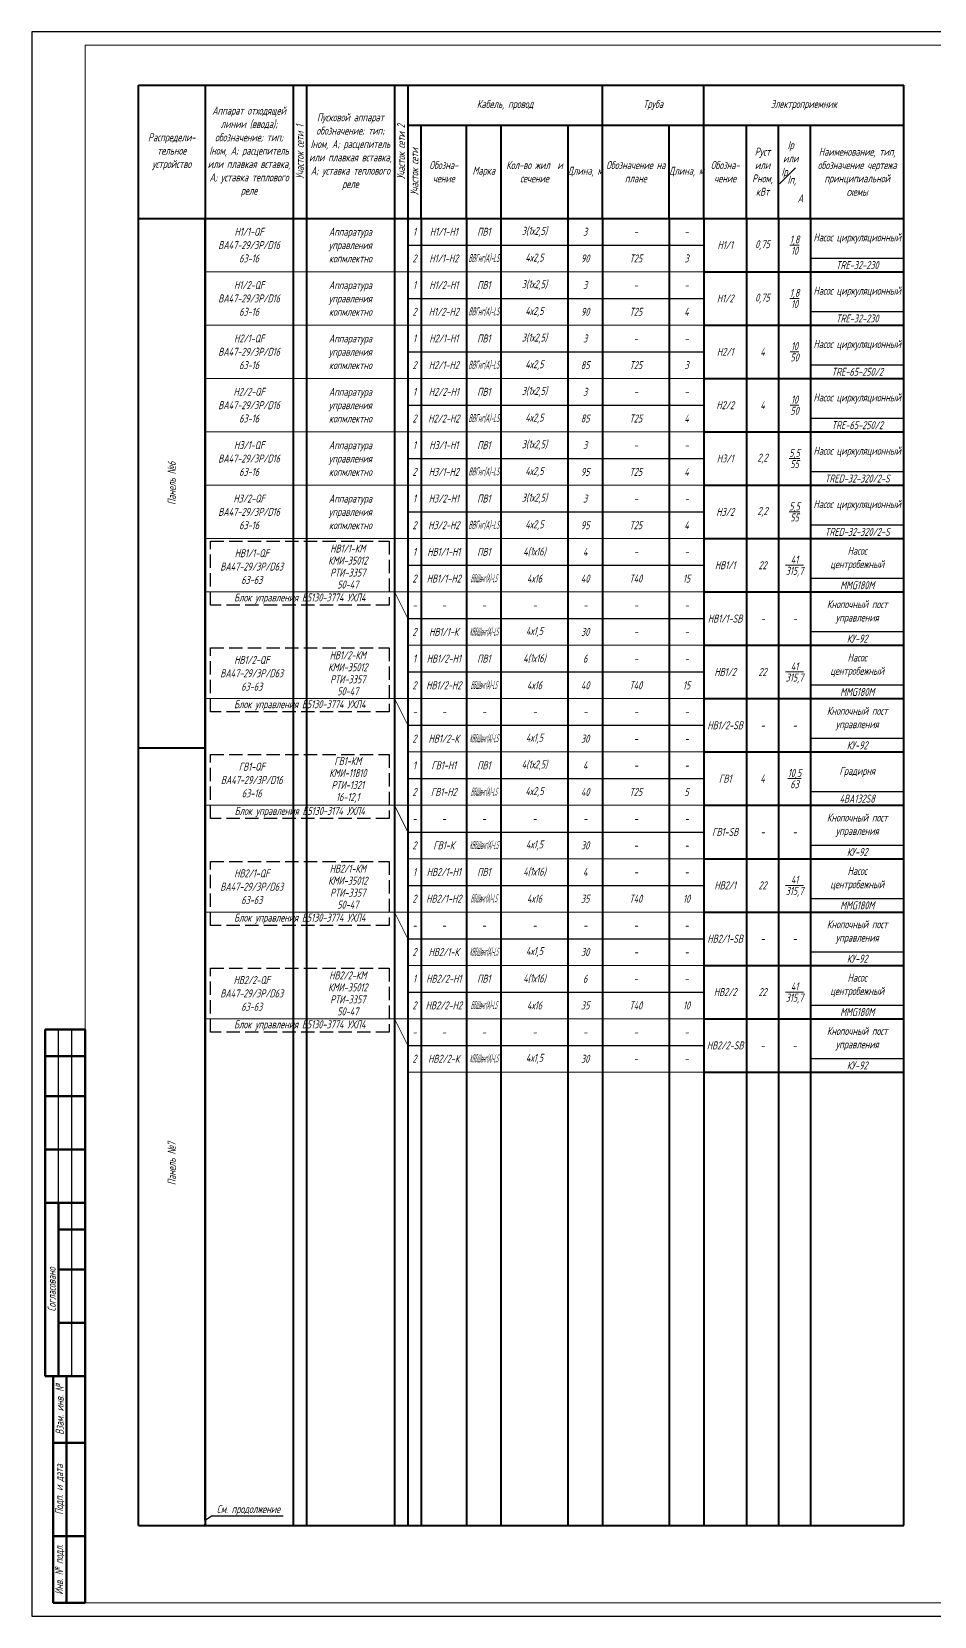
# Model space of a CAD drawing. Header units: millimetres. Extents: x -14296 to 10264, y -13087 to -5602.
# Drawn here: x -9029 to -8690, y -13087 to -12493 of the extents above; entities that cross this region are included whole.
import ezdxf
from ezdxf import colors
from ezdxf.entities.mleader import LeaderData, LeaderLine
from ezdxf.math import Vec2, Vec3

# ---------------------------------------------------------------- set-up
doc = ezdxf.new("R2010")
doc.units = ezdxf.units.MM
doc.linetypes.add('gost5', pattern=[7, 5, -2, 0])
for name, color, linetype, lineweight in [('КаБель контрольный (Вновь)', 142, 'gost5', 15), ('КаБель силовой (Вновь)', 1, 'Continuous', 15), ('Линия выноска', 137, 'Continuous', 25), ('Рамка толстая', 7, 'Continuous', 15), ('Рамка тонкая', 5, 'Continuous', 25), ('Схема распред. сети', 9, 'Continuous', 25), ('Текст', 7, 'Continuous', 20), ('Штампы', 252, 'Continuous', 25)]:
    doc.layers.add(name, color=color, linetype=linetype, lineweight=lineweight)
doc.styles.add('Simplex', font='simplex.shx', dxfattribs={"width": 0.7, "oblique": 15})

# ---------------------------------------------------------------- blocks, each defined once
blk = doc.blocks.new('A$C551E481E')
at = {"layer": 'Рамка толстая'}
for p, q in [((20, 589), (20, 5)), ((836, 589), (20, 589)), ((836, 5), (836, 589)), ((20, 5), (836, 5))]:
    blk.add_line(p, q, dxfattribs=at)
at = {"layer": 'Рамка тонкая'}
for p, q in [((0, 594), (0, 0)), ((841, 594), (0, 594)), ((841, 0), (841, 594)), ((0, 0), (841, 0))]:
    blk.add_line(p, q, dxfattribs=at)
blk = doc.blocks.new('*T1064')
at = {"layer": 'Штампы', "color": 0, "linetype": 'ByBlock', "lineweight": 60, "transparency": 16777216}
for p, q in [((0, 0), (0, 130)), ((0, 130), (15, 130)), ((15, 0), (15, 130)), ((0, 120), (15, 120)), ((0, 105), (15, 105)), ((0, 85), (15, 85)), ((0, 65), (15, 65)), ((5, 0), (5, 65)), ((5, 55), (15, 55)), ((5, 40), (15, 40)), ((5, 20), (15, 20)), ((0, 0), (15, 0))]:
    blk.add_line(p, q, dxfattribs=at)
at = {"layer": 'Штампы', "color": 5, "linetype": 'ByBlock', "lineweight": 25, "transparency": 16777216}
for p, q in [((5, 65), (5, 130)), ((10, 0), (10, 130))]:
    blk.add_line(p, q, dxfattribs=at)
at = {"layer": 'Штампы', "color": 2, "transparency": 16777216, "insert": (2.5, 32.5), "char_height": 3, "width": 61, "attachment_point": 5, "rotation": 90, "style": 'Simplex'}
blk.add_mtext('Согласовано', dxfattribs=at)
blk = doc.blocks.new('*T1065')
at = {"layer": 'Штампы', "color": 0, "linetype": 'ByBlock', "lineweight": 60, "transparency": 16777216}
for p, q in [((0, 0), (0, 85)), ((0, 85), (12, 85)), ((5, 0), (5, 85)), ((12, 0), (12, 85)), ((0, 60), (12, 60)), ((0, 25), (12, 25)), ((0, 0), (12, 0))]:
    blk.add_line(p, q, dxfattribs=at)
at = {"layer": 'Штампы', "color": 2, "transparency": 16777216, "char_height": 3, "attachment_point": 5, "rotation": 90, "style": 'Simplex'}
for s, insert, width in [('Взам. инв. {\\Fgost|c204;№}', (2.5, 72.5), 25), ('Подп. и дата', (2.5, 42.5), 35), ('Инв. {\\Fgost|c204;№} подл.', (2.5, 12.5), 25)]:
    blk.add_mtext(s, dxfattribs=dict(at, insert=insert, width=width))
blk = doc.blocks.new('_Integral')
at = {"color": 0, "linetype": 'ByBlock', "lineweight": -2}
for centre, start, end in [((0.44, -0.09), 102, 168), ((-0.44, 0.09), 282, 348)]:
    blk.add_arc(centre, 0.454, start, end, dxfattribs=at)

msp = doc.modelspace()

# ---------------------------------------------------------------- linework, layer by layer
at = {"layer": 'КаБель контрольный (Вновь)', "linetype": 'ByBlock'}
for p, q in [((-8892.71622, -12702.74065), (-8887.71622, -12712.74065)), ((-8887.71622, -12712.74065), (-8887.71622, -12722.74065)), ((-8887.71622, -12722.74065), (-8776.71622, -12722.74065)), ((-8892.71622, -12742.74065), (-8887.71622, -12752.74065)), ((-8887.71622, -12752.74065), (-8887.71622, -12762.74065)), ((-8887.71622, -12762.74065), (-8776.71622, -12762.74065)), ((-8892.71622, -12782.74065), (-8887.71622, -12792.74065)), ((-8887.71622, -12792.74065), (-8887.71622, -12802.74065)), ((-8887.71622, -12802.74065), (-8776.71622, -12802.74065)), ((-8892.71622, -12822.74065), (-8887.71622, -12832.74065)), ((-8887.71622, -12832.74065), (-8887.71622, -12842.74065)), ((-8887.71622, -12842.74065), (-8776.71622, -12842.74065)), ((-8892.71622, -12862.74065), (-8887.71622, -12872.74065)), ((-8887.71622, -12872.74065), (-8887.71622, -12882.74065)), ((-8887.71622, -12882.74065), (-8776.71622, -12882.74065))]:
    msp.add_line(p, q, dxfattribs=at)
at = {"layer": 'КаБель силовой (Вновь)', "lineweight": 200}
msp.add_line((-8963.71622, -13050.74065), (-8963.71622, -12562.74065), dxfattribs=at)
at = {"layer": 'КаБель силовой (Вновь)'}
for p, q in [((-8776.71622, -12582.74065), (-8963.71622, -12582.74065)), ((-8776.71622, -12602.74065), (-8963.71622, -12602.74065)), ((-8776.71622, -12622.74065), (-8963.71622, -12622.74065)), ((-8776.71622, -12642.74065), (-8963.71622, -12642.74065)), ((-8776.71622, -12662.74065), (-8963.71622, -12662.74065)), ((-8776.71622, -12682.74065), (-8963.71622, -12682.74065)), ((-8776.71622, -12702.74065), (-8963.71622, -12702.74065)), ((-8776.71622, -12742.74065), (-8963.71622, -12742.74065)), ((-8776.71622, -12782.74065), (-8963.71622, -12782.74065)), ((-8776.71622, -12822.74065), (-8963.71622, -12822.74065)), ((-8776.71622, -12862.74065), (-8963.71622, -12862.74065))]:
    msp.add_line(p, q, dxfattribs=at)
at = {"layer": 'Рамка тонкая'}
for p, q in [((-8887.71622, -12572.74065), (-8776.71622, -12572.74065)), ((-8701.71622, -12577.74065), (-8736.71622, -12577.74065)), ((-8887.71622, -12592.74065), (-8776.71622, -12592.74065)), ((-8701.71622, -12597.74065), (-8736.71622, -12597.74065)), ((-8887.71622, -12612.74065), (-8776.71622, -12612.74065)), ((-8701.71622, -12617.74065), (-8736.71622, -12617.74065)), ((-8887.71622, -12632.74065), (-8776.71622, -12632.74065)), ((-8701.71622, -12637.74065), (-8736.71622, -12637.74065)), ((-8887.71622, -12652.74065), (-8776.71622, -12652.74065)), ((-8701.71622, -12657.74065), (-8736.71622, -12657.74065)), ((-8887.71622, -12672.74065), (-8776.71622, -12672.74065)), ((-8701.71622, -12677.74065), (-8736.71622, -12677.74065)), ((-8887.71622, -12692.74065), (-8776.71622, -12692.74065)), ((-8701.71622, -12697.74065), (-8736.71622, -12697.74065)), ((-8887.71622, -12712.74065), (-8776.71622, -12712.74065)), ((-8701.71622, -12717.74065), (-8736.71622, -12717.74065)), ((-8887.71622, -12732.74065), (-8776.71622, -12732.74065)), ((-8701.71622, -12737.74065), (-8736.71622, -12737.74065)), ((-8887.71622, -12752.74065), (-8776.71622, -12752.74065)), ((-8701.71622, -12757.74065), (-8736.71622, -12757.74065)), ((-8887.71622, -12772.74065), (-8776.71622, -12772.74065)), ((-8701.71622, -12777.74065), (-8736.71622, -12777.74065)), ((-8887.71622, -12792.74065), (-8776.71622, -12792.74065)), ((-8701.71622, -12797.74065), (-8736.71622, -12797.74065)), ((-8887.71622, -12812.74065), (-8776.71622, -12812.74065)), ((-8701.71622, -12817.74065), (-8736.71622, -12817.74065)), ((-8887.71622, -12832.74065), (-8776.71622, -12832.74065)), ((-8701.71622, -12837.74065), (-8736.71622, -12837.74065)), ((-8887.71622, -12852.74065), (-8776.71622, -12852.74065)), ((-8701.71622, -12857.74065), (-8736.71622, -12857.74065)), ((-8887.71622, -12872.74065), (-8776.71622, -12872.74065)), ((-8701.71622, -12877.74065), (-8736.71622, -12877.74065))]:
    msp.add_line(p, q, dxfattribs=at)
at = {"layer": 'Рамка тонкая', "linetype": 'gost5'}
for points in [[(-8961.71622, -12683.74065), (-8894.71622, -12683.74065), (-8894.71622, -12707.74065), (-8961.71622, -12707.74065)], [(-8961.71622, -12723.74065), (-8894.71622, -12723.74065), (-8894.71622, -12747.74065), (-8961.71622, -12747.74065)], [(-8961.71622, -12763.74065), (-8894.71622, -12763.74065), (-8894.71622, -12787.74065), (-8961.71622, -12787.74065)], [(-8961.71622, -12803.74065), (-8894.71622, -12803.74065), (-8894.71622, -12827.74065), (-8961.71622, -12827.74065)], [(-8961.71622, -12843.74065), (-8894.71622, -12843.74065), (-8894.71622, -12867.74065), (-8961.71622, -12867.74065)]]:
    msp.add_lwpolyline(points, close=True, dxfattribs=at)
at = {"layer": 'Схема распред. сети', "lineweight": 40}
for p, q in [((-8988.71622, -13052.74065), (-8988.71622, -12512.74065)), ((-8988.71622, -12512.74065), (-8701.71622, -12512.74065)), ((-8963.71622, -12512.74065), (-8963.71622, -13052.74065)), ((-8930.71622, -12512.74065), (-8930.71622, -12562.74065)), ((-8925.71622, -12512.74065), (-8925.71622, -12562.74065)), ((-8892.71622, -12512.74065), (-8892.71622, -12562.74065)), ((-8887.71622, -12512.74065), (-8887.71622, -12562.74065)), ((-8814.71622, -12562.74065), (-8814.71622, -12512.74065)), ((-8776.71622, -12562.74065), (-8776.71622, -12512.74065)), ((-8701.71622, -13052.74065), (-8701.71622, -12512.74065)), ((-8887.71622, -12527.74065), (-8814.71622, -12527.74065)), ((-8882.71622, -12562.74065), (-8882.71622, -12527.74065)), ((-8865.71622, -12562.74065), (-8865.71622, -12527.74065)), ((-8852.71622, -13052.74065), (-8852.71622, -12527.74065)), ((-8827.71622, -12527.74065), (-8827.71622, -13052.74065)), ((-8814.71622, -12527.74065), (-8776.71622, -12527.74065)), ((-8789.71622, -12562.74065), (-8789.71622, -12527.74065)), ((-8776.71622, -12527.74065), (-8701.71622, -12527.74065)), ((-8760.71622, -12562.74065), (-8760.71622, -12527.74065)), ((-8748.71622, -12562.74065), (-8748.71622, -12527.74065)), ((-8736.71622, -12562.74065), (-8736.71622, -12527.74065)), ((-8930.71622, -12547.74065), (-8930.71622, -13052.74065)), ((-8925.71622, -12547.74065), (-8925.71622, -13052.74065)), ((-8988.71622, -12562.74065), (-8701.71622, -12562.74065)), ((-8892.71622, -12562.74065), (-8892.71622, -13052.74065)), ((-8887.71622, -12562.74065), (-8887.71622, -13052.74065)), ((-8882.71622, -12562.74065), (-8882.71622, -13052.74065)), ((-8865.71622, -12562.74065), (-8865.71622, -13052.74065)), ((-8814.71622, -12562.74065), (-8814.71622, -13052.74065)), ((-8789.71622, -12562.74065), (-8789.71622, -13052.74065)), ((-8776.71622, -12562.74065), (-8776.71622, -13052.74065)), ((-8760.71622, -12562.74065), (-8760.71622, -13052.74065)), ((-8748.71622, -12562.74065), (-8748.71622, -13052.74065)), ((-8736.71622, -12562.74065), (-8736.71622, -13052.74065)), ((-8776.71622, -12582.74065), (-8701.71622, -12582.74065)), ((-8776.71622, -12602.74065), (-8701.71622, -12602.74065)), ((-8776.71622, -12622.74065), (-8701.71622, -12622.74065)), ((-8776.71622, -12642.74065), (-8701.71622, -12642.74065)), ((-8776.71622, -12662.74065), (-8701.71622, -12662.74065)), ((-8776.71622, -12682.74065), (-8701.71622, -12682.74065)), ((-8776.71622, -12702.74065), (-8701.71622, -12702.74065)), ((-8930.71622, -12707.74065), (-8930.71622, -12742.74065)), ((-8925.71622, -12707.74065), (-8925.71622, -12742.74065)), ((-8776.71622, -12722.74065), (-8701.71622, -12722.74065)), ((-8776.71622, -12742.74065), (-8701.71622, -12742.74065)), ((-8963.71622, -12761.32829), (-8988.71622, -12761.32829)), ((-8776.71622, -12762.74065), (-8701.71622, -12762.74065)), ((-8776.71622, -12782.74065), (-8701.71622, -12782.74065)), ((-8776.71622, -12802.74065), (-8701.71622, -12802.74065)), ((-8776.71622, -12822.74065), (-8701.71622, -12822.74065)), ((-8930.71622, -12827.74065), (-8930.71622, -12862.74065)), ((-8930.71622, -12827.74065), (-8930.71622, -12862.74065)), ((-8925.71622, -12827.74065), (-8925.71622, -12862.74065)), ((-8925.71622, -12827.74065), (-8925.71622, -12862.74065)), ((-8776.71622, -12842.74065), (-8701.71622, -12842.74065)), ((-8776.71622, -12862.74065), (-8701.71622, -12862.74065)), ((-8776.71622, -12882.74065), (-8701.71622, -12882.74065)), ((-8988.71622, -13052.74065), (-8701.71622, -13052.74065))]:
    msp.add_line(p, q, dxfattribs=at)
at = {"layer": 'Штампы', "lineweight": 60}
msp.add_line((-9008.71622, -13026.74065), (-9008.71622, -13081.74065), dxfattribs=at)

# ---------------------------------------------------------------- block references
for name, p in [('A$C551E481E', (-9028.71622, -13086.74065)), ('*T1064', (-9023.71622, -12996.74065)), ('*T1065', (-9020.71622, -13081.74065))]:
    msp.add_blockref(name, p)

# ---------------------------------------------------------------- texts
at = {"layer": 'Текст', "char_height": 3, "attachment_point": 5, "style": 'Simplex'}
for s, insert, width in [('Аппарат отходящей линии (ввода); обозначение; тип; Iном, А; расцепитель или плавкая вставка, А; уставка теплового реле', (-8947.21622, -12537.74065), 33), ('Кабель, провод', (-8851.21622, -12520.24065), 73), ('Труба', (-8795.71622, -12520.24065), 38), ('Электроприемник', (-8739.21622, -12520.24065), 75), ('Пусковой аппарат обозначение; тип; Iном, А; расцепитель или плавкая вставка, А; уставка теплового реле', (-8909.21622, -12537.74065), 33), ('Распредели-\\Pтельное устройство', (-8976.21622, -12537.74065), 25), ('Pуст или Pном, кВт', (-8754.71622, -12545.24065), 12), ('\\A1;Iр   или   \\SIр#Iп, ;       А', (-8742.71622, -12545.24065), 12), ('Наименование, тип, обозначение чертежа принципиальной схемы', (-8719.21622, -12545.24065), 35), ('Обозна- чение', (-8874.21622, -12545.24065), 17), ('Марка', (-8859.21622, -12545.24065), 13), ('Кол-во жил  и сечение', (-8840.21622, -12545.24065), 25), ('Длина, м', (-8821.21622, -12545.24065), 13), ('Обозначение на плане', (-8802.21622, -12545.24065), 25), ('Длина, м', (-8783.21622, -12545.24065), 13), ('Обозна-\\Pчение', (-8768.71622, -12545.24065), 16), ('Н1/1-QF\\PВА47-29/3Р/D16\\P63-16', (-8947.21622, -12572.74065), 33), ('Аппаратура управления копмлектно', (-8909.21622, -12572.74065), 33), ('1', (-8885.21622, -12567.74065), 5), ('Н1/1-Н1', (-8874.21622, -12567.74065), 17), ('ПВ1', (-8859.21622, -12567.74065), 13), ('3(1х2,5)', (-8840.21622, -12567.74065), 25), ('3', (-8821.21622, -12567.74065), 13), ('-', (-8802.21622, -12567.74065), 25), ('-', (-8783.21622, -12567.74065), 13), ('Насос циркуляционный', (-8719.21622, -12570.24065), 35), ('Н1/1', (-8768.71622, -12572.74065), 16), ('0,75', (-8754.71622, -12572.74065), 12), ('\\A1;\\S1,8/10;', (-8742.71622, -12572.74065), 12), ('2', (-8885.21622, -12577.74065), 5), ('Н1/1-Н2', (-8874.21622, -12577.74065), 17), ('{\\W0.4;ВВГнг(А)-LS}', (-8859.21622, -12577.74065), 13), ('4х2,5', (-8840.21622, -12577.74065), 25), ('90', (-8821.21622, -12577.74065), 13), ('Т25', (-8802.21622, -12577.74065), 25), ('3', (-8783.21622, -12577.74065), 13), ('TRE-32-230', (-8719.21622, -12580.24065), 35), ('Н1/2-QF\\PВА47-29/3Р/D16\\P63-16', (-8947.21622, -12592.74065), 33), ('Аппаратура управления копмлектно', (-8909.21622, -12592.74065), 33), ('1', (-8885.21622, -12587.74065), 5), ('Н1/2-Н1', (-8874.21622, -12587.74065), 17), ('ПВ1', (-8859.21622, -12587.74065), 13), ('3(1х2,5)', (-8840.21622, -12587.74065), 25), ('3', (-8821.21622, -12587.74065), 13), ('-', (-8802.21622, -12587.74065), 25), ('-', (-8783.21622, -12587.74065), 13), ('Н1/2', (-8768.71622, -12592.74065), 16), ('0,75', (-8754.71622, -12592.74065), 12), ('\\A1;\\S1,8/10;', (-8742.71622, -12592.74065), 12), ('Насос циркуляционный', (-8719.21622, -12590.24065), 35), ('2', (-8885.21622, -12597.74065), 5), ('Н1/2-Н2', (-8874.21622, -12597.74065), 17), ('{\\W0.4;ВВГнг(А)-LS}', (-8859.21622, -12597.74065), 13), ('4х2,5', (-8840.21622, -12597.74065), 25), ('90', (-8821.21622, -12597.74065), 13), ('Т25', (-8802.21622, -12597.74065), 25), ('4', (-8783.21622, -12597.74065), 13), ('TRE-32-230', (-8719.21622, -12600.24065), 35), ('Н2/1-QF\\PВА47-29/3Р/D16\\P63-16', (-8947.21622, -12612.74065), 33), ('Аппаратура управления копмлектно', (-8909.21622, -12612.74065), 33), ('1', (-8885.21622, -12607.74065), 5), ('Н2/1-Н1', (-8874.21622, -12607.74065), 17), ('ПВ1', (-8859.21622, -12607.74065), 13), ('3(1х2,5)', (-8840.21622, -12607.74065), 25), ('3', (-8821.21622, -12607.74065), 13), ('-', (-8802.21622, -12607.74065), 25), ('-', (-8783.21622, -12607.74065), 13), ('\\A1;\\S10/50;', (-8742.71622, -12612.74065), 12), ('Насос циркуляционный', (-8719.21622, -12610.24065), 35), ('2', (-8885.21622, -12617.74065), 5), ('Н2/1-Н2', (-8874.21622, -12617.74065), 17), ('{\\W0.4;ВВГнг(А)-LS}', (-8859.21622, -12617.74065), 13), ('4х2,5', (-8840.21622, -12617.74065), 25), ('85', (-8821.21622, -12617.74065), 13), ('Т25', (-8802.21622, -12617.74065), 25), ('3', (-8783.21622, -12617.74065), 13), ('Н2/1', (-8768.71622, -12612.74065), 16), ('4', (-8754.71622, -12612.74065), 12), ('TRE-65-250/2', (-8719.21622, -12620.24065), 35), ('Н2/2-QF\\PВА47-29/3Р/D16\\P63-16', (-8947.21622, -12632.74065), 33), ('Аппаратура управления копмлектно', (-8909.21622, -12632.74065), 33), ('1', (-8885.21622, -12627.74065), 5), ('Н2/2-Н1', (-8874.21622, -12627.74065), 17), ('ПВ1', (-8859.21622, -12627.74065), 13), ('3(1х2,5)', (-8840.21622, -12627.74065), 25), ('3', (-8821.21622, -12627.74065), 13), ('-', (-8802.21622, -12627.74065), 25), ('-', (-8783.21622, -12627.74065), 13), ('Насос циркуляционный', (-8719.21622, -12630.24065), 35), ('Н2/2', (-8768.71622, -12632.74065), 16), ('4', (-8754.71622, -12632.74065), 12), ('\\A1;\\S10/50;', (-8742.71622, -12632.74065), 12), ('2', (-8885.21622, -12637.74065), 5), ('Н2/2-Н2', (-8874.21622, -12637.74065), 17), ('{\\W0.4;ВВГнг(А)-LS}', (-8859.21622, -12637.74065), 13), ('4х2,5', (-8840.21622, -12637.74065), 25), ('85', (-8821.21622, -12637.74065), 13), ('Т25', (-8802.21622, -12637.74065), 25), ('4', (-8783.21622, -12637.74065), 13), ('TRE-65-250/2', (-8719.21622, -12640.24065), 35), ('Н3/1-QF\\PВА47-29/3Р/D16\\P63-16', (-8947.21622, -12652.74065), 33), ('Аппаратура управления копмлектно', (-8909.21622, -12652.74065), 33), ('1', (-8885.21622, -12647.74065), 5), ('Н3/1-Н1', (-8874.21622, -12647.74065), 17), ('ПВ1', (-8859.21622, -12647.74065), 13), ('3(1х2,5)', (-8840.21622, -12647.74065), 25), ('3', (-8821.21622, -12647.74065), 13), ('-', (-8802.21622, -12647.74065), 25), ('-', (-8783.21622, -12647.74065), 13), ('Н3/1', (-8768.71622, -12652.74065), 16), ('2,2', (-8754.71622, -12652.74065), 12), ('\\A1;\\S5,5/55;', (-8742.71622, -12652.74065), 12), ('Насос циркуляционный', (-8719.21622, -12650.24065), 35), ('2', (-8885.21622, -12657.74065), 5), ('Н3/1-Н2', (-8874.21622, -12657.74065), 17), ('{\\W0.4;ВВГнг(А)-LS}', (-8859.21622, -12657.74065), 13), ('4х2,5', (-8840.21622, -12657.74065), 25), ('95', (-8821.21622, -12657.74065), 13), ('Т25', (-8802.21622, -12657.74065), 25), ('4', (-8783.21622, -12657.74065), 13), ('TRED-32-320/2-S', (-8719.21622, -12660.24065), 35), ('Н3/2-QF\\PВА47-29/3Р/D16\\P63-16', (-8947.21622, -12672.74065), 33), ('Аппаратура управления копмлектно', (-8909.21622, -12672.74065), 33), ('1', (-8885.21622, -12667.74065), 5), ('Н3/2-Н1', (-8874.21622, -12667.74065), 17), ('ПВ1', (-8859.21622, -12667.74065), 13), ('3(1х2,5)', (-8840.21622, -12667.74065), 25), ('3', (-8821.21622, -12667.74065), 13), ('-', (-8802.21622, -12667.74065), 25), ('-', (-8783.21622, -12667.74065), 13), ('\\A1;\\S5,5/55;', (-8742.71622, -12672.74065), 12), ('Насос циркуляционный', (-8719.21622, -12670.24065), 35), ('{\\W0.4;ВВГнг(А)-LS}', (-8859.21622, -12677.74065), 13), ('4х2,5', (-8840.21622, -12677.74065), 25), ('Н3/2', (-8768.71622, -12672.74065), 16), ('2,2', (-8754.71622, -12672.74065), 12), ('2', (-8885.21622, -12677.74065), 5), ('Н3/2-Н2', (-8874.21622, -12677.74065), 17), ('95', (-8821.21622, -12677.74065), 13), ('Т25', (-8802.21622, -12677.74065), 25), ('4', (-8783.21622, -12677.74065), 13), ('TRED-32-320/2-S', (-8719.21622, -12680.24065), 35), ('НВ1/1-QF\\PВА47-29/3Р/D63\\P63-63', (-8946.21622, -12693.24065), 31), ('1', (-8885.21622, -12687.74065), 5), ('{\\W0.6;НВ1/1-Н1}', (-8874.21622, -12687.74065), 17), ('ПВ1', (-8859.21622, -12687.74065), 13), ('4(1х16)', (-8840.21622, -12687.74065), 25), ('4', (-8821.21622, -12687.74065), 13), ('Насос\\Pцентробежный', (-8719.21622, -12690.24065), 35), ('-', (-8802.21622, -12687.74065), 25), ('-', (-8783.21622, -12687.74065), 13), ('НВ1/1', (-8768.71622, -12692.74065), 16), ('22', (-8754.71622, -12692.74065), 12), ('\\A1;\\S41/315,7;', (-8742.71622, -12692.74065), 12), ('2', (-8885.21622, -12697.74065), 5), ('{\\W0.6;НВ1/1-Н2}', (-8874.21622, -12697.74065), 17), ('4х16', (-8840.21622, -12697.74065), 25), ('40', (-8821.21622, -12697.74065), 13), ('Т40', (-8802.21622, -12697.74065), 25), ('15', (-8783.21622, -12697.74065), 13), ('MMG180M', (-8719.21622, -12700.24065), 35), ('Блок управления Б5130-3774 УХЛ4', (-8928.21622, -12705.24065), 67), ('-', (-8885.21622, -12707.74065), 5), ('-', (-8874.21622, -12707.74065), 17), ('-', (-8859.21622, -12707.74065), 13), ('-', (-8840.21622, -12707.74065), 25), ('-', (-8821.21622, -12707.74065), 13), ('-', (-8802.21622, -12707.74065), 25), ('-', (-8783.21622, -12707.74065), 13), ('{\\W0.6;НВ1/1-SB}', (-8768.71622, -12712.74065), 16), ('Кнопочный пост управления', (-8719.21622, -12710.24065), 35), ('2', (-8885.21622, -12717.74065), 5), ('{\\W0.6;НВ1/1-К}', (-8874.21622, -12717.74065), 17), ('4х1,5', (-8840.21622, -12717.74065), 25), ('30', (-8821.21622, -12717.74065), 13), ('-', (-8754.71622, -12712.74065), 12), ('-', (-8742.71622, -12712.74065), 12), ('-', (-8802.21622, -12717.74065), 25), ('-', (-8783.21622, -12717.74065), 13), ('НВ1/2-QF\\PВА47-29/3Р/D63\\P63-63', (-8946.21622, -12733.24065), 31), ('1', (-8885.21622, -12727.74065), 5), ('{\\W0.6;НВ1/2-Н1}', (-8874.21622, -12727.74065), 17), ('ПВ1', (-8859.21622, -12727.74065), 13), ('4(1х16)', (-8840.21622, -12727.74065), 25), ('6', (-8821.21622, -12727.74065), 13), ('-', (-8802.21622, -12727.74065), 25), ('-', (-8783.21622, -12727.74065), 13), ('\\A1;\\S41/315,7;', (-8742.71622, -12732.74065), 12), ('Насос\\Pцентробежный', (-8719.21622, -12730.24065), 35), ('НВ1/2', (-8768.71622, -12732.74065), 16), ('22', (-8754.71622, -12732.74065), 12), ('2', (-8885.21622, -12737.74065), 5), ('{\\W0.6;НВ1/2-Н2}', (-8874.21622, -12737.74065), 17), ('4х16', (-8840.21622, -12737.74065), 25), ('40', (-8821.21622, -12737.74065), 13), ('Т40', (-8802.21622, -12737.74065), 25), ('15', (-8783.21622, -12737.74065), 13), ('MMG180M', (-8719.21622, -12740.24065), 35), ('Блок управления Б5130-3774 УХЛ4', (-8928.21622, -12745.24065), 67), ('Кнопочный пост управления', (-8719.21622, -12750.24065), 35), ('-', (-8885.21622, -12747.74065), 5), ('-', (-8874.21622, -12747.74065), 17), ('-', (-8859.21622, -12747.74065), 13), ('-', (-8840.21622, -12747.74065), 25), ('-', (-8821.21622, -12747.74065), 13), ('-', (-8802.21622, -12747.74065), 25), ('-', (-8783.21622, -12747.74065), 13), ('{\\W0.6;НВ1/2-SB}', (-8768.71622, -12752.74065), 16), ('-', (-8754.71622, -12752.74065), 12), ('-', (-8742.71622, -12752.74065), 12), ('2', (-8885.21622, -12757.74065), 5), ('{\\W0.6;НВ1/2-К}', (-8874.21622, -12757.74065), 17), ('4х1,5', (-8840.21622, -12757.74065), 25), ('30', (-8821.21622, -12757.74065), 13), ('-', (-8802.21622, -12757.74065), 25), ('-', (-8783.21622, -12757.74065), 13), ('ГВ1-QF\\PВА47-29/3Р/D16\\P63-16', (-8946.21622, -12773.24065), 31), ('1', (-8885.21622, -12767.74065), 5), ('ГВ1-Н1', (-8874.21622, -12767.74065), 17), ('ПВ1', (-8859.21622, -12767.74065), 13), ('4(1х2,5)', (-8840.21622, -12767.74065), 25), ('4', (-8821.21622, -12767.74065), 13), ('-', (-8802.21622, -12767.74065), 25), ('-', (-8783.21622, -12767.74065), 13), ('\\A1;\\S10,5/63;', (-8742.71622, -12772.74065), 12), ('Градирня', (-8719.21622, -12770.24065), 35), ('2', (-8885.21622, -12777.74065), 5), ('ГВ1-Н2', (-8874.21622, -12777.74065), 17), ('{\\W0.3;ВБШвнг(А)-LS}', (-8859.21622, -12777.74065), 13), ('4х2,5', (-8840.21622, -12777.74065), 25), ('40', (-8821.21622, -12777.74065), 13), ('Т25', (-8802.21622, -12777.74065), 25), ('5', (-8783.21622, -12777.74065), 13), ('{\\W0.6;ГВ1}', (-8768.71622, -12772.74065), 16), ('4', (-8754.71622, -12772.74065), 12), ('4ВА132S8', (-8719.21622, -12780.24065), 35), ('Блок управления Б5130-3174 УХЛ4', (-8928.21622, -12785.24065), 67), ('-', (-8885.21622, -12787.74065), 5), ('-', (-8874.21622, -12787.74065), 17), ('-', (-8859.21622, -12787.74065), 13), ('-', (-8840.21622, -12787.74065), 25), ('-', (-8821.21622, -12787.74065), 13), ('-', (-8802.21622, -12787.74065), 25), ('-', (-8783.21622, -12787.74065), 13), ('Кнопочный пост управления', (-8719.21622, -12790.24065), 35), ('ГВ1-SB', (-8768.71622, -12792.74065), 16), ('-', (-8754.71622, -12792.74065), 12), ('-', (-8742.71622, -12792.74065), 12), ('2', (-8885.21622, -12797.74065), 5), ('ГВ1-К', (-8874.21622, -12797.74065), 17), ('{\\W0.3;КВБШвнг(А)-LS}', (-8859.21622, -12797.74065), 13), ('4х1,5', (-8840.21622, -12797.74065), 25), ('30', (-8821.21622, -12797.74065), 13), ('-', (-8802.21622, -12797.74065), 25), ('-', (-8783.21622, -12797.74065), 13), ('КУ-92', (-8719.21622, -12800.24065), 35), ('1', (-8885.21622, -12807.74065), 5), ('{\\W0.6;НВ2/1-Н1}', (-8874.21622, -12807.74065), 17), ('ПВ1', (-8859.21622, -12807.74065), 13), ('4(1х16)', (-8840.21622, -12807.74065), 25), ('4', (-8821.21622, -12807.74065), 13), ('Насос\\Pцентробежный', (-8719.21622, -12810.24065), 35), ('НВ2/1-QF\\PВА47-29/3Р/D63\\P63-63', (-8946.21622, -12813.24065), 31), ('-', (-8802.21622, -12807.74065), 25), ('-', (-8783.21622, -12807.74065), 13), ('НВ2/1', (-8768.71622, -12812.74065), 16), ('22', (-8754.71622, -12812.74065), 12), ('\\A1;\\S41/315,7;', (-8742.71622, -12812.74065), 12), ('2', (-8885.21622, -12817.74065), 5), ('{\\W0.6;НВ2/1-Н2}', (-8874.21622, -12817.74065), 17), ('4х16', (-8840.21622, -12817.74065), 25), ('35', (-8821.21622, -12817.74065), 13), ('Т40', (-8802.21622, -12817.74065), 25), ('10', (-8783.21622, -12817.74065), 13), ('Блок управления Б5130-3774 УХЛ4', (-8928.21622, -12825.24065), 67), ('MMG180M', (-8719.21622, -12820.24065), 35), ('-', (-8885.21622, -12827.74065), 5), ('-', (-8874.21622, -12827.74065), 17), ('-', (-8859.21622, -12827.74065), 13), ('-', (-8840.21622, -12827.74065), 25), ('-', (-8821.21622, -12827.74065), 13), ('-', (-8802.21622, -12827.74065), 25), ('-', (-8783.21622, -12827.74065), 13), ('Кнопочный пост управления', (-8719.21622, -12830.24065), 35), ('2', (-8885.21622, -12837.74065), 5), ('{\\W0.6;НВ2/1-К}', (-8874.21622, -12837.74065), 17), ('4х1,5', (-8840.21622, -12837.74065), 25), ('30', (-8821.21622, -12837.74065), 13), ('{\\W0.6;НВ2/1-SB}', (-8768.71622, -12832.74065), 16), ('-', (-8754.71622, -12832.74065), 12), ('-', (-8742.71622, -12832.74065), 12), ('-', (-8802.21622, -12837.74065), 25), ('-', (-8783.21622, -12837.74065), 13), ('НВ2/2-QF\\PВА47-29/3Р/D63\\P63-63', (-8946.21622, -12853.24065), 31), ('1', (-8885.21622, -12847.74065), 5), ('{\\W0.6;НВ2/2-Н1}', (-8874.21622, -12847.74065), 17), ('ПВ1', (-8859.21622, -12847.74065), 13), ('4(1х16)', (-8840.21622, -12847.74065), 25), ('6', (-8821.21622, -12847.74065), 13), ('-', (-8802.21622, -12847.74065), 25), ('-', (-8783.21622, -12847.74065), 13), ('Насос\\Pцентробежный', (-8719.21622, -12850.24065), 35), ('НВ2/2', (-8768.71622, -12852.74065), 16), ('22', (-8754.71622, -12852.74065), 12), ('\\A1;\\S41/315,7;', (-8742.71622, -12852.74065), 12), ('2', (-8885.21622, -12857.74065), 5), ('{\\W0.6;НВ2/2-Н2}', (-8874.21622, -12857.74065), 17), ('4х16', (-8840.21622, -12857.74065), 25), ('35', (-8821.21622, -12857.74065), 13), ('Т40', (-8802.21622, -12857.74065), 25), ('10', (-8783.21622, -12857.74065), 13), ('MMG180M', (-8719.21622, -12860.24065), 35), ('Блок управления Б5130-3774 УХЛ4', (-8928.21622, -12865.24065), 67), ('Кнопочный пост управления', (-8719.21622, -12870.24065), 35), ('-', (-8885.21622, -12867.74065), 5), ('-', (-8874.21622, -12867.74065), 17), ('-', (-8859.21622, -12867.74065), 13), ('-', (-8840.21622, -12867.74065), 25), ('-', (-8821.21622, -12867.74065), 13), ('-', (-8802.21622, -12867.74065), 25), ('-', (-8783.21622, -12867.74065), 13), ('{\\W0.6;НВ2/2-SB}', (-8768.71622, -12872.74065), 16), ('2', (-8885.21622, -12877.74065), 5), ('НВ2/2-{\\W0.6;К}', (-8874.21622, -12877.74065), 17), ('4х1,5', (-8840.21622, -12877.74065), 25), ('30', (-8821.21622, -12877.74065), 13), ('-', (-8802.21622, -12877.74065), 25), ('-', (-8783.21622, -12877.74065), 13), ('-', (-8754.71622, -12872.74065), 12), ('-', (-8742.71622, -12872.74065), 12)]:
    msp.add_mtext(s, dxfattribs=dict(at, insert=insert, width=width))
at = {"layer": 'Текст', "char_height": 3, "attachment_point": 5, "rotation": 90, "style": 'Simplex'}
for s, insert, width in [('Участок сети 1', (-8928.21622, -12537.74065), 50), ('Участок сети 2', (-8890.21622, -12537.74065), 50), ('Участок сети', (-8885.21622, -12545.24065), 35), ('{\\W0.7;Панель \\fArial|b0|i0|c204|p34;№\\Fsimplex|c204;6}', (-8976.21622, -12662.03447), 198.587645), ('Панель {\\fArial|b0|i0|c204|p34;№}7', (-8976.21622, -12917.03447), 311.412355)]:
    msp.add_mtext(s, dxfattribs=dict(at, insert=insert, width=width))
at = {"layer": 'Текст', "char_height": 3, "width": 31, "attachment_point": 5, "line_spacing_factor": 0.9, "style": 'Simplex'}
for s, insert in [('НВ1/1-КМ\\PКМИ-35012\\PРТИ-3357\\P50-47', (-8910.21622, -12693.24065)), ('НВ1/2-КМ\\PКМИ-35012\\PРТИ-3357\\P50-47', (-8910.21622, -12733.24065)), ('ГВ1-КМ\\PКМИ-11810\\PРТИ-1321\\P16-12,1', (-8910.21622, -12773.24065)), ('НВ2/1-КМ\\PКМИ-35012\\PРТИ-3357\\P50-47', (-8910.21622, -12813.24065)), ('НВ2/2-КМ\\PКМИ-35012\\PРТИ-3357\\P50-47', (-8910.21622, -12853.24065))]:
    msp.add_mtext(s, dxfattribs=dict(at, insert=insert))
at = {"layer": 'Текст', "color": 1, "char_height": 3, "attachment_point": 5, "style": 'Simplex'}
for s, insert, width in [('{\\W0.3;ВБШвнг(А)-LS}', (-8859.21622, -12697.74065), 13), ('{\\W0.3;КВБШвнг(А)-LS}', (-8859.21622, -12717.74065), 13), ('КУ-92', (-8719.21622, -12720.24065), 35), ('{\\W0.3;ВБШвнг(А)-LS}', (-8859.21622, -12737.74065), 13), ('{\\W0.3;КВБШвнг(А)-LS}', (-8859.21622, -12757.74065), 13), ('КУ-92', (-8719.21622, -12760.24065), 35), ('{\\W0.3;ВБШвнг(А)-LS}', (-8859.21622, -12817.74065), 13), ('{\\W0.3;КВБШвнг(А)-LS}', (-8859.21622, -12837.74065), 13), ('КУ-92', (-8719.21622, -12840.24065), 35), ('{\\W0.3;ВБШвнг(А)-LS}', (-8859.21622, -12857.74065), 13), ('{\\W0.3;КВБШвнг(А)-LS}', (-8859.21622, -12877.74065), 13), ('КУ-92', (-8719.21622, -12880.24065), 35)]:
    msp.add_mtext(s, dxfattribs=dict(at, insert=insert, width=width))

# ---------------------------------------------------------------- leaders
at = {"layer": 'Линия выноска'}
ml = msp.add_multileader_mtext('Standard', dxfattribs=at)
ml.set_content('{\\W0.7;См. продолжение}', color=2, style='Simplex')
ml.set_leader_properties()
ml.set_arrow_properties(name='INTEGRAL')
ml.build(insert=Vec2(0, 0))
ml.multileader.update_dxf_attribs({"text_left_attachment_type": 6, "text_right_attachment_type": 6, "dogleg_length": 0})
ctx = ml.context
ctx.base_point, ctx.char_height, ctx.plane_origin = Vec3(-8961.30305, -13049.02976), 3, Vec3(-8963.71622, -13042.74065)
ctx.left_attachment, ctx.right_attachment = 6, 6
notes = []
notes.append((ctx, [(0, (1, 1, 0), (-8961.30305, -13049.02976), (1, 0), 0, [(0, [(-8963.71622, -13050.74065)], 0, [])])]))
ctx.mtext.insert, ctx.mtext.flow_direction = Vec3(-8959.30305, -13045.02976), 5
for ctx, leaders in notes:
    for number, flags, end, landing, length, lines in leaders:
        leader = LeaderData()
        leader.index, (leader.has_last_leader_line, leader.has_dogleg_vector, leader.attachment_direction) = number, flags
        leader.last_leader_point, leader.dogleg_vector, leader.dogleg_length = Vec3(end), Vec3(landing), length
        for number, points, colour, breaks in lines:
            line = LeaderLine()
            line.index, line.vertices, line.color, line.breaks = number, Vec3.list(points), colors.encode_raw_color(colour), breaks
            leader.lines.append(line)
        ctx.leaders.append(leader)

doc.saveas('drawing.dxf')
